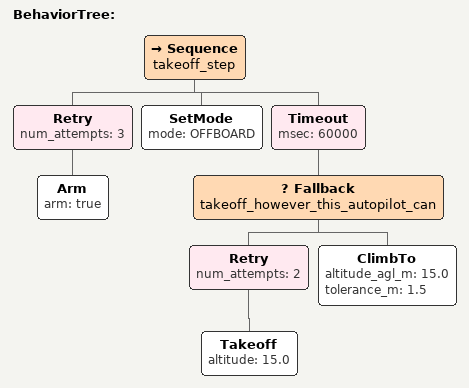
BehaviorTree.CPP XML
<?xml version="1.0"?>
<root>
  <BehaviorTree id="takeoff">
    <Sequence name="takeoff_step">
      <Retry num_attempts="3">
        <Arm arm="true"/>
      </Retry>
      <SetMode mode="OFFBOARD"/>
      <Timeout msec="60000">
        <Fallback name="takeoff_however_this_autopilot_can">
          <Retry num_attempts="2">
            <Takeoff altitude="15.0"/>
          </Retry>
          <ClimbTo altitude_agl_m="15.0" tolerance_m="1.5"/>
        </Fallback>
      </Timeout>
    </Sequence>
  </BehaviorTree>
</root>
